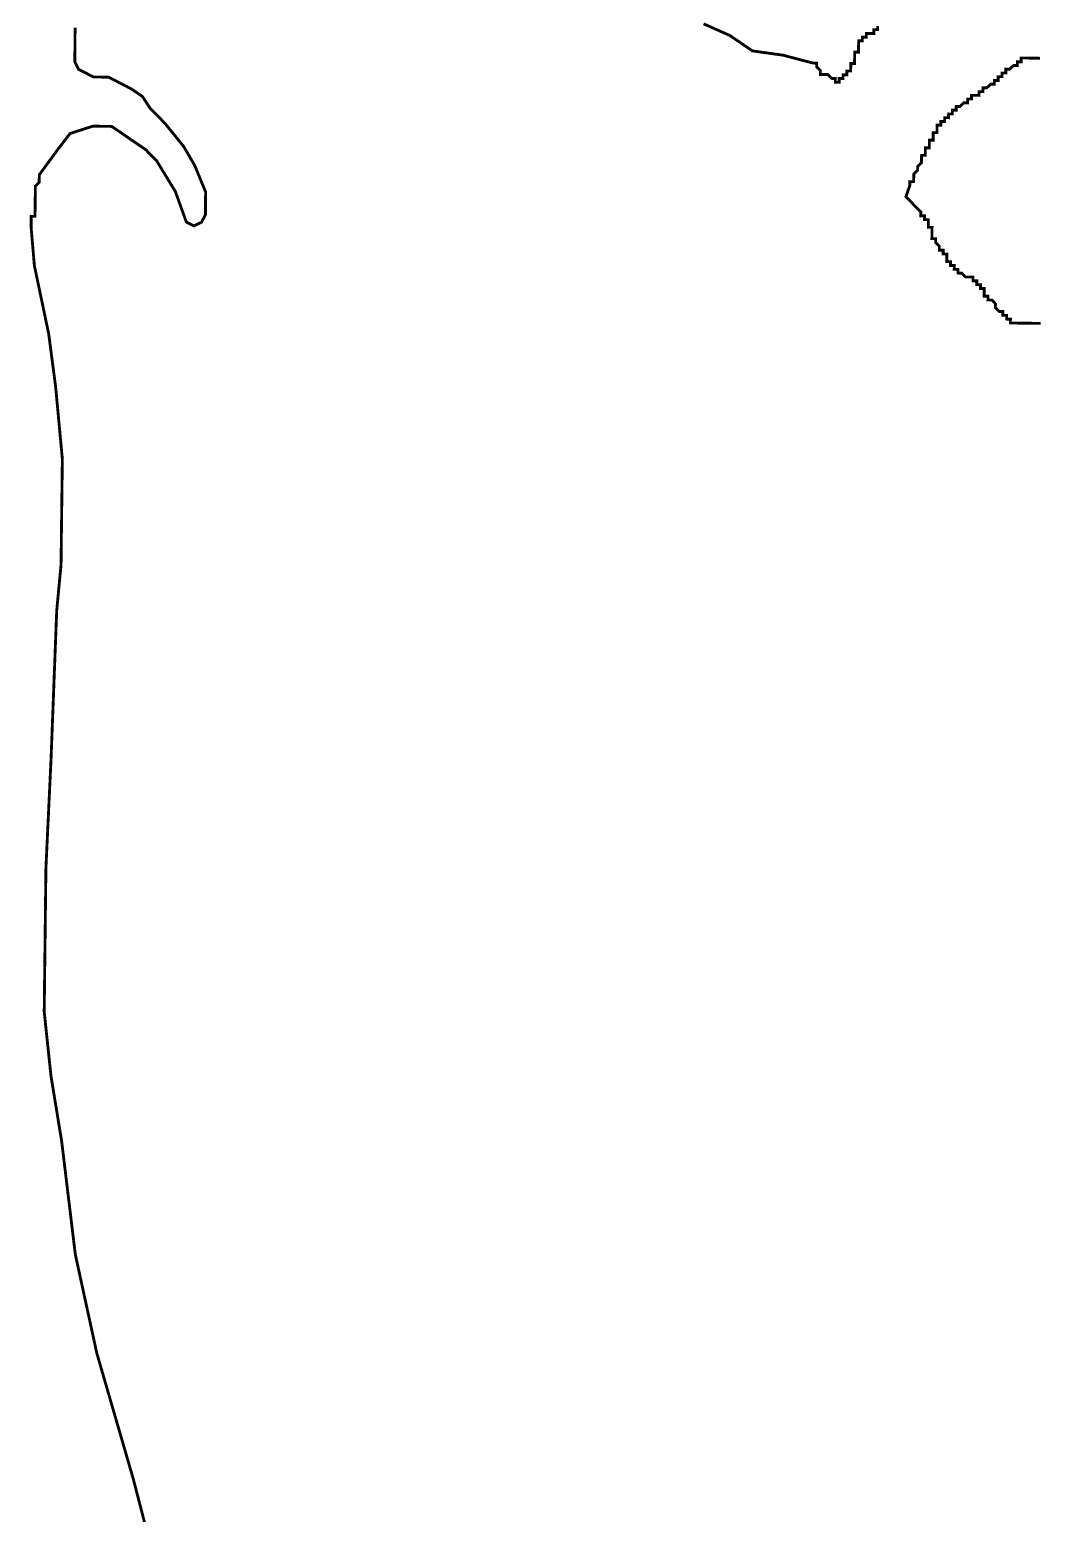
# Model space of a CAD drawing. Header units: metres. Extents: x 257673 to 289848, y 2129691 to 2228029.
# Drawn here: x 260020 to 261076, y 2174279 to 2175833 of the extents above; entities that cross this region are included whole.
import ezdxf

# ---------------------------------------------------------------- set-up
doc = ezdxf.new("R2010")
doc.units = ezdxf.units.M
doc.header["$MEASUREMENT"] = 0
doc.layers.add('HAZARDS LINE', color=1, linetype='Continuous')

msp = doc.modelspace()

# ---------------------------------------------------------------- linework, layer by layer
at = {"layer": 'HAZARDS LINE', "lineweight": 18}
for points in [[(260067.2, 2175835.1, 2.97, 2.97, 0), (260067.2, 2175831.2, 2.97, 2.97, 0), (260067.1, 2175827.2, 2.97, 2.97, 0), (260067.1, 2175823.2, 2.97, 2.97, 0), (260067, 2175819.3, 2.97, 2.97, 0), (260067, 2175815.3, 2.97, 2.97, 0), (260067, 2175811.3, 2.97, 2.97, 0), (260066.9, 2175807.4, 2.97, 2.97, 0), (260066.9, 2175803.4, 2.97, 2.97, 0), (260066.8, 2175799.4, 2.97, 2.97, 0), (260070.7, 2175791.4, 2.97, 2.97, 0), (260086.4, 2175783.3, 2.97, 2.97, 0), (260102.3, 2175783.1, 2.97, 2.97, 0), (260125.9, 2175770.9, 2.97, 2.97, 0), (260137.7, 2175762.9, 2.97, 2.97, 0), (260145.5, 2175750.9, 2.97, 2.97, 0), (260161.2, 2175734.8, 2.97, 2.97, 0), (260180.7, 2175710.8, 2.97, 2.97, 0), (260192.4, 2175690.8, 2.97, 2.97, 0), (260203.9, 2175662.9, 2.97, 2.97, 0), (260203.7, 2175639.1, 2.97, 2.97, 0), (260199.6, 2175631.2, 2.97, 2.97, 0), (260191.6, 2175627.3, 2.97, 2.97, 0), (260183.7, 2175631.4, 2.97, 2.97, 0), (260172.2, 2175663.3, 2.97, 2.97, 0), (260152.8, 2175695.2, 2.97, 2.97, 0), (260141, 2175707.3, 2.97, 2.97, 0), (260117.4, 2175723.4, 2.97, 2.97, 0), (260105.6, 2175731.5, 2.97, 2.97, 0), (260085.8, 2175731.8, 2.97, 2.97, 0), (260061.9, 2175724.1, 2.97, 2.97, 0), (260049.8, 2175708.4, 2.97, 2.97, 0), (260029.7, 2175680.9, 2.97, 2.97, 0), (260029.6, 2175676.9, 2.97, 2.97, 0), (260029.6, 2175673, 2.97, 2.97, 0), (260025.6, 2175669, 2.97, 2.97, 0), (260025.5, 2175665.1, 2.97, 2.97, 0), (260025.5, 2175661.1, 2.97, 2.97, 0), (260025.4, 2175657.1, 2.97, 2.97, 0), (260025.4, 2175653.2, 2.97, 2.97, 0), (260025.3, 2175649.2, 2.97, 2.97, 0), (260025.3, 2175645.2, 2.97, 2.97, 0), (260025.2, 2175641.3, 2.97, 2.97, 0), (260025.2, 2175637.3, 2.97, 2.97, 0), (260021.2, 2175637.4, 2.97, 2.97, 0), (260021.1, 2175633.4, 2.97, 2.97, 0), (260021.1, 2175629.4, 2.97, 2.97, 0), (260021.1, 2175625.5, 2.97, 2.97, 0), (260024.5, 2175585.7, 2.97, 2.97, 0), (260039.5, 2175514.2, 2.97, 2.97, 0), (260046.8, 2175458.5, 2.97, 2.97, 0), (260053.8, 2175383.1, 2.97, 2.97, 0), (260052.9, 2175311.7, 2.97, 2.97, 0), (260052.8, 2175303.8, 2.97, 2.97, 0), (260052.8, 2175299.8, 2.97, 2.97, 0), (260052.7, 2175295.8, 2.97, 2.97, 0), (260052.7, 2175291.9, 2.97, 2.97, 0), (260052.6, 2175287.9, 2.97, 2.97, 0), (260052.6, 2175283.9, 2.97, 2.97, 0), (260052.5, 2175280, 2.97, 2.97, 0), (260052.5, 2175276, 2.97, 2.97, 0), (260052.4, 2175272, 2.97, 2.97, 0), (260047.9, 2175224.5, 2.97, 2.97, 0), (260042, 2175069.9, 2.97, 2.97, 0), (260036.6, 2174954.9, 2.97, 2.97, 0), (260035.7, 2174879.6, 2.97, 2.97, 0), (260034.8, 2174804.2, 2.97, 2.97, 0), (260041.9, 2174736.7, 2.97, 2.97, 0), (260053, 2174669.1, 2.97, 2.97, 0), (260067.4, 2174549.9, 2.97, 2.97, 0), (260089.9, 2174446.5, 2.97, 2.97, 0), (260128, 2174315.2, 2.97, 2.97, 0), (260150.7, 2174227.6, 2.97, 2.97, 0)], [(260908, 2175836.7, 2.97, 2.97, 0), (260908, 2175832.8, 2.97, 2.97, 0), (260904, 2175832.8, 2.97, 2.97, 0), (260904, 2175828.8, 2.97, 2.97, 0), (260900, 2175828.9, 2.97, 2.97, 0), (260896.1, 2175828.9, 2.97, 2.97, 0), (260896, 2175825, 2.97, 2.97, 0), (260892, 2175825, 2.97, 2.97, 0), (260892, 2175821.1, 2.97, 2.97, 0), (260888, 2175821.1, 2.97, 2.97, 0), (260888, 2175817.1, 2.97, 2.97, 0), (260887.9, 2175813.2, 2.97, 2.97, 0), (260887.9, 2175809.2, 2.97, 2.97, 0), (260883.9, 2175809.3, 2.97, 2.97, 0), (260883.9, 2175805.3, 2.97, 2.97, 0), (260883.8, 2175801.3, 2.97, 2.97, 0), (260883.8, 2175797.4, 2.97, 2.97, 0), (260879.8, 2175797.4, 2.97, 2.97, 0), (260879.8, 2175793.4, 2.97, 2.97, 0), (260879.7, 2175789.5, 2.97, 2.97, 0), (260875.7, 2175789.5, 2.97, 2.97, 0), (260875.7, 2175785.6, 2.97, 2.97, 0), (260871.7, 2175785.6, 2.97, 2.97, 0), (260871.7, 2175781.6, 2.97, 2.97, 0), (260867.7, 2175781.7, 2.97, 2.97, 0), (260867.7, 2175777.7, 2.97, 2.97, 0), (260863.7, 2175777.8, 2.97, 2.97, 0), (260863.7, 2175781.7, 2.97, 2.97, 0), (260859.8, 2175781.8, 2.97, 2.97, 0), (260855.9, 2175785.8, 2.97, 2.97, 0), (260851.9, 2175785.9, 2.97, 2.97, 0), (260847.9, 2175785.9, 2.97, 2.97, 0), (260848, 2175789.9, 2.97, 2.97, 0), (260844.1, 2175793.9, 2.97, 2.97, 0), (260844.1, 2175797.8, 2.97, 2.97, 0), (260840.1, 2175797.9, 2.97, 2.97, 0), (260808.5, 2175806.2, 2.97, 2.97, 0), (260776.8, 2175810.6, 2.97, 2.97, 0), (260753.2, 2175826.7, 2.97, 2.97, 0), (260725.6, 2175839, 2.97, 2.97, 0)], [(261078.7, 2175525.2, 2.97, 2.97, 0), (261074.8, 2175525.3, 2.97, 2.97, 0), (261070.8, 2175525.3, 2.97, 2.97, 0), (261066.8, 2175525.4, 2.97, 2.97, 0), (261062.9, 2175525.4, 2.97, 2.97, 0), (261058.9, 2175525.5, 2.97, 2.97, 0), (261054.9, 2175525.5, 2.97, 2.97, 0), (261051, 2175525.6, 2.97, 2.97, 0), (261047, 2175525.6, 2.97, 2.97, 0), (261047.1, 2175529.6, 2.97, 2.97, 0), (261043.1, 2175529.7, 2.97, 2.97, 0), (261043.1, 2175533.6, 2.97, 2.97, 0), (261039.2, 2175533.7, 2.97, 2.97, 0), (261039.2, 2175537.6, 2.97, 2.97, 0), (261035.3, 2175537.7, 2.97, 2.97, 0), (261031.3, 2175541.7, 2.97, 2.97, 0), (261031.4, 2175545.7, 2.97, 2.97, 0), (261027.5, 2175549.7, 2.97, 2.97, 0), (261023.5, 2175549.7, 2.97, 2.97, 0), (261023.6, 2175553.7, 2.97, 2.97, 0), (261019.6, 2175553.7, 2.97, 2.97, 0), (261019.6, 2175557.7, 2.97, 2.97, 0), (261019.7, 2175561.7, 2.97, 2.97, 0), (261015.7, 2175561.7, 2.97, 2.97, 0), (261015.8, 2175565.7, 2.97, 2.97, 0), (261011.8, 2175565.7, 2.97, 2.97, 0), (261011.9, 2175569.7, 2.97, 2.97, 0), (261007.9, 2175569.7, 2.97, 2.97, 0), (261007.9, 2175573.7, 2.97, 2.97, 0), (261004, 2175573.8, 2.97, 2.97, 0), (261000, 2175573.8, 2.97, 2.97, 0), (260996.1, 2175577.8, 2.97, 2.97, 0), (260992.1, 2175577.9, 2.97, 2.97, 0), (260992.2, 2175581.8, 2.97, 2.97, 0), (260988.2, 2175581.9, 2.97, 2.97, 0), (260988.3, 2175585.9, 2.97, 2.97, 0), (260984.3, 2175585.9, 2.97, 2.97, 0), (260984.3, 2175589.9, 2.97, 2.97, 0), (260980.4, 2175589.9, 2.97, 2.97, 0), (260980.4, 2175593.9, 2.97, 2.97, 0), (260980.5, 2175597.8, 2.97, 2.97, 0), (260976.5, 2175597.9, 2.97, 2.97, 0), (260976.6, 2175601.9, 2.97, 2.97, 0), (260972.6, 2175601.9, 2.97, 2.97, 0), (260972.6, 2175605.9, 2.97, 2.97, 0), (260968.7, 2175609.9, 2.97, 2.97, 0), (260968.8, 2175613.9, 2.97, 2.97, 0), (260964.8, 2175613.9, 2.97, 2.97, 0), (260964.9, 2175617.9, 2.97, 2.97, 0), (260964.9, 2175621.8, 2.97, 2.97, 0), (260965, 2175625.8, 2.97, 2.97, 0), (260961, 2175625.9, 2.97, 2.97, 0), (260961, 2175629.8, 2.97, 2.97, 0), (260961.1, 2175633.8, 2.97, 2.97, 0), (260957.1, 2175633.8, 2.97, 2.97, 0), (260957.2, 2175637.8, 2.97, 2.97, 0), (260953.2, 2175637.8, 2.97, 2.97, 0), (260953.3, 2175641.8, 2.97, 2.97, 0), (260949.3, 2175645.8, 2.97, 2.97, 0), (260937.6, 2175657.9, 2.97, 2.97, 0), (260941.7, 2175669.7, 2.97, 2.97, 0), (260941.7, 2175673.7, 2.97, 2.97, 0), (260945.7, 2175673.6, 2.97, 2.97, 0), (260945.8, 2175677.6, 2.97, 2.97, 0), (260945.8, 2175681.6, 2.97, 2.97, 0), (260949.8, 2175685.5, 2.97, 2.97, 0), (260949.9, 2175689.5, 2.97, 2.97, 0), (260953.9, 2175693.4, 2.97, 2.97, 0), (260953.9, 2175697.3, 2.97, 2.97, 0), (260954, 2175701.3, 2.97, 2.97, 0), (260957.9, 2175701.3, 2.97, 2.97, 0), (260958, 2175705.2, 2.97, 2.97, 0), (260958, 2175709.2, 2.97, 2.97, 0), (260962, 2175709.1, 2.97, 2.97, 0), (260962.1, 2175713.1, 2.97, 2.97, 0), (260962.1, 2175717.1, 2.97, 2.97, 0), (260966.1, 2175717, 2.97, 2.97, 0), (260966.1, 2175721, 2.97, 2.97, 0), (260966.2, 2175725, 2.97, 2.97, 0), (260970.1, 2175724.9, 2.97, 2.97, 0), (260970.2, 2175728.9, 2.97, 2.97, 0), (260970.2, 2175732.8, 2.97, 2.97, 0), (260974.2, 2175732.8, 2.97, 2.97, 0), (260974.2, 2175736.8, 2.97, 2.97, 0), (260978.2, 2175736.7, 2.97, 2.97, 0), (260978.3, 2175740.7, 2.97, 2.97, 0), (260982.2, 2175740.6, 2.97, 2.97, 0), (260982.3, 2175744.6, 2.97, 2.97, 0), (260986.2, 2175744.5, 2.97, 2.97, 0), (260986.3, 2175748.5, 2.97, 2.97, 0), (260990.2, 2175748.5, 2.97, 2.97, 0), (260990.3, 2175752.4, 2.97, 2.97, 0), (260994.3, 2175752.4, 2.97, 2.97, 0), (260998.3, 2175756.3, 2.97, 2.97, 0), (261002.2, 2175756.2, 2.97, 2.97, 0), (261002.3, 2175760.2, 2.97, 2.97, 0), (261006.3, 2175760.2, 2.97, 2.97, 0), (261006.3, 2175764.1, 2.97, 2.97, 0), (261010.3, 2175764.1, 2.97, 2.97, 0), (261014.2, 2175764, 2.97, 2.97, 0), (261014.3, 2175768, 2.97, 2.97, 0), (261018.2, 2175768, 2.97, 2.97, 0), (261018.3, 2175771.9, 2.97, 2.97, 0), (261022.3, 2175771.9, 2.97, 2.97, 0), (261026.3, 2175775.8, 2.97, 2.97, 0), (261030.2, 2175775.7, 2.97, 2.97, 0), (261030.3, 2175779.7, 2.97, 2.97, 0), (261034.3, 2175779.7, 2.97, 2.97, 0), (261034.3, 2175783.6, 2.97, 2.97, 0), (261038.3, 2175783.6, 2.97, 2.97, 0), (261038.3, 2175787.5, 2.97, 2.97, 0), (261042.3, 2175787.5, 2.97, 2.97, 0), (261042.3, 2175791.5, 2.97, 2.97, 0), (261046.3, 2175791.4, 2.97, 2.97, 0), (261050.3, 2175795.3, 2.97, 2.97, 0), (261054.3, 2175795.3, 2.97, 2.97, 0), (261054.3, 2175799.2, 2.97, 2.97, 0), (261058.3, 2175799.2, 2.97, 2.97, 0), (261058.3, 2175803.2, 2.97, 2.97, 0), (261062.3, 2175803.1, 2.97, 2.97, 0), (261066.3, 2175803.1, 2.97, 2.97, 0), (261070.2, 2175803, 2.97, 2.97, 0), (261074.2, 2175803, 2.97, 2.97, 0), (261078.2, 2175802.9, 2.97, 2.97, 0)]]:
    msp.add_lwpolyline(points, format="xyseb", dxfattribs=at)

doc.saveas('drawing.dxf')
